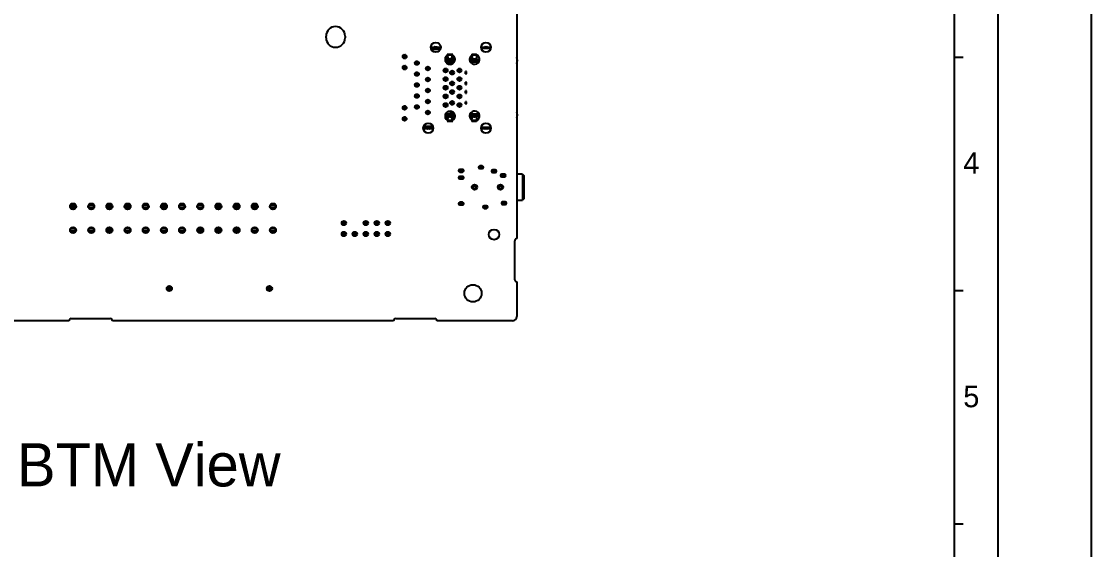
# Model space of a CAD drawing. Header units: millimetres. Extents: x 0 to 841, y 0 to 594.
# Drawn here: x 593.6 to 841, y 295.4 to 417.6 of the extents above; entities that cross this region are included whole.
import ezdxf

# ---------------------------------------------------------------- set-up
doc = ezdxf.new("R2010")
doc.units = ezdxf.units.MM
doc.header["$LTSCALE"] = 46.255
doc.layers.get('0').update_dxf_attribs({"linetype": 'CONTINUOUS'})
doc.layers.add('ASSEM_MEM', color=7, linetype='CONTINUOUS')
doc.layers.add('DETAIL', color=7, linetype='CONTINUOUS')
doc.styles.add('TEXTSTYLE_10', font='ar_wgl__.ttf')
doc.styles.add('TEXTSTYLE_2', font='txt')

msp = doc.modelspace()

# ---------------------------------------------------------------- linework, layer by layer
at = {"color": 7, "linetype": 'CONTINUOUS'}
for p, q in [((841, 0), (841, 594)), ((819.34, 574.88), (819.34, 23.88)), ((809.34, 31.38), (809.34, 566.88)), ((809.34, 409.38), (811.34, 409.38)), ((809.34, 355.38), (811.34, 355.38)), ((809.34, 301.38), (811.34, 301.38))]:
    msp.add_line(p, q, dxfattribs=at)
at = {"layer": 'ASSEM_MEM', "color": 3, "linetype": 'CONTINUOUS'}
for p, q in [((708.17, 442.39), (708.17, 367.39)), ((664.05, 413.84), (664.05, 414.24)), ((668.45, 414.24), (668.45, 413.84)), ((700.17, 384.19), (699.57, 384.19)), ((699.57, 383.59), (700.17, 383.59)), ((695.57, 383.39), (694.97, 383.39)), ((694.97, 382.79), (695.57, 382.79)), ((695.57, 381.79), (694.97, 381.79)), ((694.97, 381.19), (695.57, 381.19)), ((703.17, 383.29), (702.57, 383.29)), ((702.57, 382.69), (703.17, 382.69)), ((705.27, 382.29), (704.67, 382.29)), ((704.67, 381.69), (705.27, 381.69)), ((695.57, 375.79), (694.97, 375.79)), ((694.97, 375.19), (695.57, 375.19)), ((701.17, 374.99), (700.57, 374.99)), ((700.57, 374.39), (701.17, 374.39)), ((705.47, 375.89), (704.87, 375.89)), ((704.87, 375.29), (705.47, 375.29)), ((707.67, 357.89), (707.67, 366.89)), ((708.17, 357.39), (708.17, 349.39)), ((605.17, 348.89), (614.17, 348.89)), ((680.17, 348.89), (689.17, 348.89)), ((604.67, 348.39), (554.17, 348.39)), ((679.67, 348.39), (614.67, 348.39)), ((707.17, 348.39), (689.67, 348.39))]:
    msp.add_line(p, q, dxfattribs=at)
at = {"layer": 'ASSEM_MEM', "color": 7, "linetype": 'CONTINUOUS'}
for p, q in [((688.28, 411.69), (690.56, 411.69)), ((688.29, 411.54), (690.55, 411.54)), ((688.31, 411.44), (690.53, 411.44)), ((688.32, 411.69), (688.32, 411.54)), ((688.36, 411.19), (690.47, 411.19)), ((688.52, 411.69), (688.52, 411.54)), ((689.22, 411.79), (689.62, 411.79)), ((689.54, 411.54), (689.54, 411.44)), ((689.82, 411.44), (689.82, 411.54)), ((690.32, 411.54), (690.32, 411.69)), ((690.52, 411.54), (690.52, 411.69)), ((699.88, 411.69), (702.16, 411.69)), ((699.89, 411.54), (702.15, 411.54)), ((699.91, 411.44), (702.13, 411.44)), ((699.92, 411.69), (699.92, 411.54)), ((700.12, 411.69), (700.12, 411.54)), ((700.82, 411.79), (701.22, 411.79)), ((701.92, 411.54), (701.92, 411.69)), ((702.07, 411.54), (702.07, 411.69)), ((681.81, 409.32), (681.81, 409.66)), ((682.07, 409.89), (682.06, 409.89)), ((682.06, 409.09), (682.06, 409.89)), ((682.07, 409.09), (682.06, 409.09)), ((682.07, 409.08), (682.07, 409.9)), ((682.37, 409.76), (682.07, 409.76)), ((682.37, 409.71), (682.07, 409.71)), ((682.37, 409.61), (682.07, 409.61)), ((682.07, 409.36), (682.37, 409.36)), ((682.07, 409.26), (682.37, 409.26)), ((682.07, 409.21), (682.37, 409.21)), ((682.37, 409.08), (682.37, 409.9)), ((682.38, 409.89), (682.37, 409.89)), ((682.38, 409.09), (682.37, 409.09)), ((682.38, 409.09), (682.38, 409.89)), ((684.9, 408.4), (684.89, 408.4)), ((684.89, 407.6), (684.89, 408.4)), ((684.9, 407.59), (684.9, 408.41)), ((685.2, 408.28), (684.9, 408.28)), ((685.2, 408.23), (684.9, 408.23)), ((685.2, 407.59), (685.2, 408.41)), ((685.21, 408.4), (685.2, 408.4)), ((685.21, 407.6), (685.21, 408.4)), ((691.56, 408.86), (691.96, 408.86)), ((691.56, 408.84), (691.96, 408.84)), ((691.62, 408.54), (693.8, 408.54)), ((691.63, 408.49), (693.79, 408.49)), ((691.73, 408.29), (693.69, 408.29)), ((691.9, 408.54), (691.9, 408.84)), ((691.96, 408.54), (691.96, 409.68)), ((691.96, 409.67), (692.13, 409.67)), ((693.46, 408.72), (691.96, 408.72)), ((692.04, 410.09), (693.37, 410.09)), ((692.07, 409.77), (692.04, 409.79)), ((692.13, 409.89), (693.28, 409.89)), ((692.27, 409.17), (692.13, 409.89)), ((692.13, 409.89), (692.13, 409.67)), ((692.13, 409.67), (692.27, 408.94)), ((692.27, 408.94), (692.27, 409.17)), ((692.57, 409), (692.84, 409)), ((692.57, 408.77), (692.57, 409)), ((692.57, 408.77), (692.84, 408.77)), ((692.84, 409), (692.84, 408.77)), ((692.95, 407.79), (692.95, 408.29)), ((693.14, 409.17), (693.28, 409.89)), ((693.28, 409.67), (693.14, 408.94)), ((693.14, 409.17), (693.14, 408.94)), ((693.15, 407.79), (693.15, 408.29)), ((693.22, 408.29), (693.22, 407.83)), ((693.28, 409.67), (693.28, 409.89)), ((693.28, 409.67), (693.46, 409.67)), ((693.46, 409.68), (693.44, 409.73)), ((693.46, 409.71), (693.46, 408.54)), ((693.46, 408.86), (693.86, 408.86)), ((693.46, 408.84), (693.86, 408.84)), ((693.52, 408.54), (693.52, 408.84)), ((697.24, 408.86), (697.57, 408.86)), ((697.24, 408.84), (697.57, 408.84)), ((697.3, 408.54), (699.29, 408.54)), ((697.31, 408.49), (699.29, 408.49)), ((697.41, 408.29), (699.37, 408.29)), ((697.45, 408.29), (697.45, 408.49)), ((697.56, 408.55), (697.56, 408.55)), ((697.57, 408.88), (697.57, 408.86)), ((697.57, 408.86), (697.57, 408.76)), ((697.57, 408.85), (697.57, 408.86)), ((697.58, 408.95), (697.66, 409.72)), ((697.58, 408.72), (697.67, 409.67)), ((697.58, 408.95), (697.58, 408.72)), ((698.84, 408.72), (697.58, 408.72)), ((697.67, 409.67), (697.67, 409.73)), ((697.67, 409.67), (697.76, 409.67)), ((697.71, 410.09), (698.84, 410.09)), ((697.76, 409.67), (697.74, 409.73)), ((697.76, 409.89), (698.84, 409.89)), ((697.76, 409.89), (697.82, 409.18)), ((697.76, 409.89), (697.76, 409.67)), ((697.76, 409.67), (697.82, 408.96)), ((697.82, 408.96), (697.82, 409.18)), ((698.12, 409), (698.54, 409)), ((698.12, 408.77), (698.12, 409)), ((698.12, 408.77), (698.54, 408.77)), ((698.54, 409), (698.54, 408.77)), ((698.84, 410.09), (698.84, 408.54)), ((698.84, 408.86), (699.54, 408.86)), ((698.84, 408.84), (699.54, 408.84)), ((699.29, 408.29), (699.29, 408.84)), ((681.81, 406.78), (681.81, 407.12)), ((682.07, 407.35), (682.06, 407.35)), ((682.06, 406.55), (682.06, 407.35)), ((682.07, 406.55), (682.06, 406.55)), ((682.07, 406.54), (682.07, 407.36)), ((682.37, 407.22), (682.07, 407.22)), ((682.37, 407.17), (682.07, 407.17)), ((682.37, 407.07), (682.07, 407.07)), ((682.07, 406.82), (682.37, 406.82)), ((682.07, 406.72), (682.37, 406.72)), ((682.07, 406.67), (682.37, 406.67)), ((682.37, 406.54), (682.37, 407.36)), ((682.38, 407.35), (682.37, 407.35)), ((682.38, 406.55), (682.37, 406.55)), ((682.38, 406.55), (682.38, 407.35)), ((684.64, 407.85), (684.64, 408.15)), ((684.9, 407.6), (684.89, 407.6)), ((684.9, 405.86), (684.89, 405.86)), ((684.89, 405.06), (684.89, 405.86)), ((685.2, 408.13), (684.9, 408.13)), ((684.9, 407.88), (685.2, 407.88)), ((684.9, 407.78), (685.2, 407.78)), ((684.9, 407.73), (685.2, 407.73)), ((684.9, 405.05), (684.9, 405.87)), ((685.2, 405.74), (684.9, 405.74)), ((685.2, 405.69), (684.9, 405.69)), ((685.21, 407.6), (685.2, 407.6)), ((685.2, 405.05), (685.2, 405.87)), ((685.21, 405.86), (685.2, 405.86)), ((685.21, 405.06), (685.21, 405.86)), ((685.46, 408.15), (685.46, 407.85)), ((687.18, 406.58), (687.18, 406.88)), ((687.44, 407.13), (687.43, 407.13)), ((687.43, 406.33), (687.43, 407.13)), ((687.43, 406.33), (687.44, 406.33)), ((687.44, 406.32), (687.44, 407.14)), ((687.74, 407.01), (687.44, 407.01)), ((687.74, 406.96), (687.44, 406.96)), ((687.74, 406.86), (687.44, 406.86)), ((687.44, 406.61), (687.74, 406.61)), ((687.44, 406.51), (687.74, 406.51)), ((687.44, 406.46), (687.74, 406.46)), ((687.74, 406.32), (687.74, 407.14)), ((687.75, 407.13), (687.74, 407.13)), ((687.74, 406.33), (687.75, 406.33)), ((687.75, 406.33), (687.75, 407.13)), ((688, 406.88), (688, 406.58)), ((691.82, 406.54), (691.57, 406.54)), ((691.57, 406.04), (691.57, 406.54)), ((691.82, 406.41), (691.57, 406.41)), ((691.57, 406.16), (691.82, 406.16)), ((691.82, 406.04), (691.57, 406.04)), ((691.82, 406.04), (691.82, 406.54)), ((692.28, 407.79), (692.95, 407.79)), ((692.95, 407.79), (692.98, 407.76)), ((693.32, 406.04), (693.07, 406.04)), ((693.07, 405.54), (693.07, 406.04)), ((693.32, 405.91), (693.07, 405.91)), ((693.32, 405.54), (693.32, 406.04)), ((695.02, 406.54), (694.77, 406.54)), ((694.77, 406.04), (694.77, 406.54)), ((695.02, 406.41), (694.77, 406.41)), ((694.77, 406.16), (695.02, 406.16)), ((695.02, 406.04), (694.77, 406.04)), ((695.02, 406.04), (695.02, 406.54)), ((696.52, 406.04), (696.27, 406.04)), ((696.27, 405.54), (696.27, 406.04)), ((696.52, 405.91), (696.27, 405.91)), ((696.52, 405.54), (696.52, 406.04)), ((684.64, 405.31), (684.64, 405.61)), ((684.9, 405.06), (684.89, 405.06)), ((684.9, 403.32), (684.89, 403.32)), ((684.89, 402.52), (684.89, 403.32)), ((685.2, 405.59), (684.9, 405.59)), ((684.9, 405.34), (685.2, 405.34)), ((684.9, 405.24), (685.2, 405.24)), ((684.9, 405.19), (685.2, 405.19)), ((684.9, 402.51), (684.9, 403.33)), ((685.21, 405.06), (685.2, 405.06)), ((685.2, 402.51), (685.2, 403.33)), ((685.21, 403.32), (685.2, 403.32)), ((685.21, 402.52), (685.21, 403.32)), ((685.46, 405.61), (685.46, 405.31)), ((687.18, 404.04), (687.18, 404.34)), ((687.44, 404.59), (687.43, 404.59)), ((687.43, 403.79), (687.43, 404.59)), ((687.43, 403.79), (687.44, 403.79)), ((687.44, 403.78), (687.44, 404.6)), ((687.74, 404.47), (687.44, 404.47)), ((687.74, 404.42), (687.44, 404.42)), ((687.74, 404.32), (687.44, 404.32)), ((687.44, 404.07), (687.74, 404.07)), ((687.44, 403.97), (687.74, 403.97)), ((687.44, 403.92), (687.74, 403.92)), ((687.74, 403.78), (687.74, 404.6)), ((687.75, 404.59), (687.74, 404.59)), ((687.74, 403.79), (687.75, 403.79)), ((687.75, 403.79), (687.75, 404.59)), ((688, 404.34), (688, 404.04)), ((691.82, 404.54), (691.57, 404.54)), ((691.57, 404.04), (691.57, 404.54)), ((691.82, 404.41), (691.57, 404.41)), ((691.57, 404.16), (691.82, 404.16)), ((691.82, 404.04), (691.57, 404.04)), ((691.82, 404.04), (691.82, 404.54)), ((693.07, 405.66), (693.32, 405.66)), ((693.32, 405.54), (693.07, 405.54)), ((693.32, 403.54), (693.07, 403.54)), ((693.07, 403.04), (693.07, 403.54)), ((693.32, 403.41), (693.07, 403.41)), ((693.32, 403.04), (693.32, 403.54)), ((695.02, 404.54), (694.77, 404.54)), ((694.77, 404.04), (694.77, 404.54)), ((695.02, 404.41), (694.77, 404.41)), ((694.77, 404.16), (695.02, 404.16)), ((695.02, 404.04), (694.77, 404.04)), ((695.02, 404.04), (695.02, 404.54)), ((696.27, 405.66), (696.52, 405.66)), ((696.27, 405.54), (696.52, 405.54)), ((696.52, 403.54), (696.27, 403.54)), ((696.27, 403.04), (696.27, 403.54)), ((696.52, 403.41), (696.27, 403.41)), ((696.52, 403.04), (696.52, 403.54)), ((684.64, 402.77), (684.64, 403.07)), ((684.9, 402.52), (684.89, 402.52)), ((684.9, 400.78), (684.89, 400.78)), ((684.89, 399.98), (684.89, 400.78)), ((685.2, 403.2), (684.9, 403.2)), ((685.2, 403.15), (684.9, 403.15)), ((685.2, 403.05), (684.9, 403.05)), ((684.9, 402.8), (685.2, 402.8)), ((684.9, 402.7), (685.2, 402.7)), ((684.9, 402.65), (685.2, 402.65)), ((684.9, 399.97), (684.9, 400.79)), ((685.21, 402.52), (685.2, 402.52)), ((685.2, 399.97), (685.2, 400.79)), ((685.21, 400.78), (685.2, 400.78)), ((685.21, 399.98), (685.21, 400.78)), ((685.46, 403.07), (685.46, 402.77)), ((687.18, 401.5), (687.18, 401.8)), ((687.44, 402.05), (687.43, 402.05)), ((687.43, 401.25), (687.43, 402.05)), ((687.43, 401.25), (687.44, 401.25)), ((687.44, 401.24), (687.44, 402.06)), ((687.74, 401.93), (687.44, 401.93)), ((687.74, 401.88), (687.44, 401.88)), ((687.74, 401.78), (687.44, 401.78)), ((687.44, 401.53), (687.74, 401.53)), ((687.44, 401.43), (687.74, 401.43)), ((687.44, 401.38), (687.74, 401.38)), ((687.74, 401.24), (687.74, 402.06)), ((687.75, 402.05), (687.74, 402.05)), ((687.74, 401.25), (687.75, 401.25)), ((687.75, 401.25), (687.75, 402.05)), ((688, 401.8), (688, 401.5)), ((691.82, 402.54), (691.57, 402.54)), ((691.57, 402.04), (691.57, 402.54)), ((691.82, 402.41), (691.57, 402.41)), ((691.57, 402.16), (691.82, 402.16)), ((691.82, 402.04), (691.57, 402.04)), ((691.82, 402.04), (691.82, 402.54)), ((693.07, 403.16), (693.32, 403.16)), ((693.32, 403.04), (693.07, 403.04)), ((693.32, 401.54), (693.07, 401.54)), ((693.07, 401.04), (693.07, 401.54)), ((693.32, 401.41), (693.07, 401.41)), ((693.07, 401.16), (693.32, 401.16)), ((693.32, 401.04), (693.07, 401.04)), ((693.32, 401.04), (693.32, 401.54)), ((695.02, 402.54), (694.77, 402.54)), ((694.77, 402.04), (694.77, 402.54)), ((695.02, 402.41), (694.77, 402.41)), ((694.77, 402.16), (695.02, 402.16)), ((695.02, 402.04), (694.77, 402.04)), ((695.02, 402.04), (695.02, 402.54)), ((696.27, 403.16), (696.52, 403.16)), ((696.27, 403.04), (696.52, 403.04)), ((696.52, 401.54), (696.27, 401.54)), ((696.27, 401.04), (696.27, 401.54)), ((696.52, 401.41), (696.27, 401.41)), ((696.27, 401.16), (696.52, 401.16)), ((696.27, 401.04), (696.52, 401.04)), ((696.52, 401.04), (696.52, 401.54)), ((684.64, 400.23), (684.64, 400.53)), ((684.9, 399.98), (684.89, 399.98)), ((685.2, 400.66), (684.9, 400.66)), ((685.2, 400.61), (684.9, 400.61)), ((685.2, 400.51), (684.9, 400.51)), ((684.9, 400.26), (685.2, 400.26)), ((684.9, 400.16), (685.2, 400.16)), ((684.9, 400.11), (685.2, 400.11)), ((685.21, 399.98), (685.2, 399.98)), ((685.46, 400.53), (685.46, 400.23)), ((687.18, 398.96), (687.18, 399.26)), ((687.44, 399.51), (687.43, 399.51)), ((687.43, 398.71), (687.43, 399.51)), ((687.43, 398.71), (687.44, 398.71)), ((687.44, 398.7), (687.44, 399.52)), ((687.74, 399.39), (687.44, 399.39)), ((687.74, 399.34), (687.44, 399.34)), ((687.74, 399.24), (687.44, 399.24)), ((687.44, 398.99), (687.74, 398.99)), ((687.44, 398.89), (687.74, 398.89)), ((687.44, 398.84), (687.74, 398.84)), ((687.74, 398.7), (687.74, 399.52)), ((687.75, 399.51), (687.74, 399.51)), ((687.74, 398.71), (687.75, 398.71)), ((687.75, 398.71), (687.75, 399.51)), ((688, 399.26), (688, 398.96)), ((691.82, 400.54), (691.57, 400.54)), ((691.57, 400.04), (691.57, 400.54)), ((691.82, 400.41), (691.57, 400.41)), ((691.57, 400.16), (691.82, 400.16)), ((691.82, 400.04), (691.57, 400.04)), ((691.82, 398.54), (691.57, 398.54)), ((691.57, 398.04), (691.57, 398.54)), ((691.82, 398.41), (691.57, 398.41)), ((691.82, 400.04), (691.82, 400.54)), ((691.82, 398.04), (691.82, 398.54)), ((693.32, 399.04), (693.07, 399.04)), ((693.07, 398.54), (693.07, 399.04)), ((693.32, 398.91), (693.07, 398.91)), ((693.07, 398.66), (693.32, 398.66)), ((693.32, 398.54), (693.07, 398.54)), ((693.32, 398.54), (693.32, 399.04)), ((695.02, 400.54), (694.77, 400.54)), ((694.77, 400.04), (694.77, 400.54)), ((695.02, 400.41), (694.77, 400.41)), ((694.77, 400.16), (695.02, 400.16)), ((694.77, 400.04), (695.02, 400.04)), ((695.02, 398.54), (694.77, 398.54)), ((694.77, 398.04), (694.77, 398.54)), ((695.02, 398.41), (694.77, 398.41)), ((695.02, 400.04), (695.02, 400.54)), ((695.02, 398.04), (695.02, 398.54)), ((696.52, 399.04), (696.27, 399.04)), ((696.27, 398.54), (696.27, 399.04)), ((696.52, 398.91), (696.27, 398.91)), ((696.27, 398.66), (696.52, 398.66)), ((696.27, 398.54), (696.52, 398.54)), ((696.52, 398.54), (696.52, 399.04)), ((681.81, 397.46), (681.81, 397.8)), ((682.07, 398.03), (682.06, 398.03)), ((682.06, 397.23), (682.06, 398.03)), ((682.07, 397.23), (682.06, 397.23)), ((682.07, 397.22), (682.07, 398.04)), ((682.37, 397.9), (682.07, 397.9)), ((682.37, 397.85), (682.07, 397.85)), ((682.37, 397.75), (682.07, 397.75)), ((682.07, 397.5), (682.37, 397.5)), ((682.07, 397.4), (682.37, 397.4)), ((682.07, 397.35), (682.37, 397.35)), ((682.37, 397.22), (682.37, 398.04)), ((682.38, 398.03), (682.37, 398.03)), ((682.38, 397.23), (682.37, 397.23)), ((682.38, 397.23), (682.38, 398.03)), ((684.64, 397.69), (684.64, 397.99)), ((684.9, 398.24), (684.89, 398.24)), ((684.89, 397.44), (684.89, 398.24)), ((684.9, 397.44), (684.89, 397.44)), ((684.9, 397.43), (684.9, 398.25)), ((685.2, 398.12), (684.9, 398.12)), ((685.2, 398.07), (684.9, 398.07)), ((685.2, 397.97), (684.9, 397.97)), ((684.9, 397.72), (685.2, 397.72)), ((684.9, 397.62), (685.2, 397.62)), ((684.9, 397.57), (685.2, 397.57)), ((685.2, 397.43), (685.2, 398.25)), ((685.21, 398.24), (685.2, 398.24)), ((685.21, 397.44), (685.2, 397.44)), ((685.21, 397.44), (685.21, 398.24)), ((685.46, 397.99), (685.46, 397.69)), ((687.18, 396.42), (687.18, 396.72)), ((687.44, 396.97), (687.43, 396.97)), ((687.43, 396.17), (687.43, 396.97)), ((687.43, 396.17), (687.44, 396.17)), ((687.44, 396.16), (687.44, 396.98)), ((687.74, 396.85), (687.44, 396.85)), ((687.74, 396.8), (687.44, 396.8)), ((687.74, 396.7), (687.44, 396.7)), ((687.44, 396.45), (687.74, 396.45)), ((687.44, 396.35), (687.74, 396.35)), ((687.44, 396.3), (687.74, 396.3)), ((687.74, 396.16), (687.74, 396.98)), ((687.75, 396.97), (687.74, 396.97)), ((687.74, 396.17), (687.75, 396.17)), ((687.75, 396.17), (687.75, 396.97)), ((688, 396.72), (688, 396.42)), ((691.57, 398.16), (691.82, 398.16)), ((691.82, 398.04), (691.57, 398.04)), ((691.62, 396.04), (693.8, 396.04)), ((691.63, 396.09), (693.79, 396.09)), ((691.73, 396.29), (693.69, 396.29)), ((691.9, 395.74), (691.9, 396.04)), ((691.96, 394.9), (691.96, 396.04)), ((691.96, 395.86), (693.46, 395.86)), ((692.28, 396.79), (692.95, 396.79)), ((692.57, 395.8), (692.84, 395.8)), ((692.57, 395.58), (692.57, 395.8)), ((692.84, 395.8), (692.84, 395.58)), ((692.95, 396.79), (692.98, 396.82)), ((692.95, 396.29), (692.95, 396.79)), ((693.15, 396.29), (693.15, 396.79)), ((693.22, 396.74), (693.22, 396.29)), ((693.46, 396.04), (693.46, 394.86)), ((693.52, 395.74), (693.52, 396.04)), ((694.77, 398.16), (695.02, 398.16)), ((695.02, 398.04), (694.77, 398.04)), ((697.3, 396.04), (697.56, 396.04)), ((697.31, 396.09), (699.29, 396.09)), ((697.41, 396.29), (699.37, 396.29)), ((697.45, 396.09), (697.45, 396.29)), ((697.56, 396.03), (697.57, 395.99)), ((697.56, 396.03), (697.56, 396.03)), ((697.57, 395.82), (697.57, 395.72)), ((697.58, 395.86), (698.84, 395.86)), ((697.58, 395.86), (697.67, 394.9)), ((697.58, 395.86), (697.58, 395.62)), ((697.59, 396.04), (699.29, 396.04)), ((698.12, 395.8), (698.54, 395.8)), ((698.12, 395.58), (698.12, 395.8)), ((698.54, 395.8), (698.54, 395.58)), ((698.84, 396.04), (698.84, 394.49)), ((699.29, 395.74), (699.29, 396.29)), ((681.81, 394.92), (681.81, 395.26)), ((682.07, 395.49), (682.06, 395.49)), ((682.06, 394.69), (682.06, 395.49)), ((682.07, 394.69), (682.06, 394.69)), ((682.07, 394.68), (682.07, 395.5)), ((682.37, 395.36), (682.07, 395.36)), ((682.37, 395.31), (682.07, 395.31)), ((682.37, 395.21), (682.07, 395.21)), ((682.07, 394.96), (682.37, 394.96)), ((682.07, 394.86), (682.37, 394.86)), ((682.07, 394.81), (682.37, 394.81)), ((682.37, 394.68), (682.37, 395.5)), ((682.38, 395.49), (682.37, 395.49)), ((682.38, 394.69), (682.37, 394.69)), ((682.38, 394.69), (682.38, 395.49)), ((686.62, 393.39), (688.73, 393.39)), ((691.96, 395.74), (691.56, 395.74)), ((691.96, 395.71), (691.56, 395.71)), ((692.13, 394.9), (691.96, 394.9)), ((693.37, 394.49), (692.04, 394.49)), ((692.27, 395.63), (692.13, 394.91)), ((692.13, 394.69), (692.27, 395.41)), ((692.13, 394.91), (692.13, 394.69)), ((693.28, 394.69), (692.13, 394.69)), ((692.27, 395.41), (692.27, 395.63)), ((692.57, 395.58), (692.84, 395.58)), ((693.14, 395.63), (693.28, 394.91)), ((693.14, 395.63), (693.14, 395.41)), ((693.28, 394.69), (693.14, 395.41)), ((693.28, 394.69), (693.28, 394.91)), ((693.46, 394.9), (693.28, 394.9)), ((693.34, 394.8), (693.37, 394.79)), ((693.44, 394.85), (693.46, 394.9)), ((693.86, 395.74), (693.46, 395.74)), ((693.86, 395.71), (693.46, 395.71)), ((697.57, 395.74), (697.24, 395.74)), ((697.57, 395.71), (697.24, 395.71)), ((697.57, 395.72), (697.57, 395.7)), ((697.57, 395.72), (697.57, 395.72)), ((697.58, 395.62), (697.66, 394.86)), ((697.76, 394.9), (697.67, 394.9)), ((697.67, 394.85), (697.67, 394.9)), ((697.71, 394.79), (697.73, 394.8)), ((698.84, 394.49), (697.71, 394.49)), ((697.76, 394.91), (697.82, 395.62)), ((697.76, 394.69), (697.82, 395.39)), ((697.76, 394.91), (697.76, 394.69)), ((698.84, 394.69), (697.76, 394.69)), ((697.82, 395.39), (697.82, 395.62)), ((698.12, 395.58), (698.54, 395.58)), ((698.84, 395.74), (699.54, 395.74)), ((699.54, 395.71), (698.84, 395.71)), ((686.54, 392.89), (688.82, 392.89)), ((686.55, 393.04), (688.81, 393.04)), ((686.57, 393.14), (688.79, 393.14)), ((686.58, 393.04), (686.58, 392.89)), ((686.58, 392.66), (686.62, 392.66)), ((686.62, 392.89), (686.62, 392.66)), ((686.78, 393.04), (686.78, 392.89)), ((687.88, 392.79), (687.48, 392.79)), ((688.58, 392.89), (688.58, 393.04)), ((688.78, 392.89), (688.78, 393.04)), ((699.88, 392.89), (702.16, 392.89)), ((699.89, 393.04), (702.15, 393.04)), ((699.91, 393.14), (702.13, 393.14)), ((699.92, 393.04), (699.92, 392.89)), ((700.12, 393.04), (700.12, 392.89)), ((701.22, 392.79), (700.82, 392.79)), ((701.92, 392.89), (701.92, 393.04)), ((702.07, 392.89), (702.07, 393.04)), ((699.3, 383.99), (700.45, 383.99)), ((699.3, 383.79), (700.45, 383.79)), ((700.43, 383.74), (699.31, 383.74)), ((699.47, 383.79), (699.47, 383.99)), ((699.58, 383.96), (699.53, 383.99)), ((699.58, 383.81), (699.53, 383.79)), ((699.58, 383.96), (699.58, 383.81)), ((700.22, 383.99), (700.17, 383.96)), ((700.17, 383.81), (700.17, 383.96)), ((700.22, 383.79), (700.17, 383.81)), ((700.27, 383.99), (700.27, 383.79)), ((694.87, 382.81), (694.87, 383.36)), ((694.87, 383.19), (695.72, 383.19)), ((695.72, 382.99), (694.87, 382.99)), ((694.87, 381.21), (694.87, 381.76)), ((694.87, 381.59), (695.72, 381.59)), ((694.87, 381.39), (695.72, 381.39)), ((694.88, 381.39), (694.88, 381.59)), ((694.89, 383.37), (695.07, 383.19)), ((694.93, 383.19), (694.98, 383.16)), ((694.98, 383.01), (694.93, 382.99)), ((694.93, 381.59), (694.98, 381.56)), ((694.98, 381.41), (694.93, 381.39)), ((695.07, 382.94), (694.95, 382.81)), ((695.07, 381.34), (694.95, 381.21)), ((694.98, 383.16), (694.98, 383.01)), ((694.98, 381.56), (694.98, 381.41)), ((695.72, 382.94), (695.07, 382.94)), ((695.72, 381.34), (695.07, 381.34)), ((695.26, 383.14), (695.28, 383.14)), ((695.26, 383.04), (695.26, 383.14)), ((695.28, 383.04), (695.26, 383.04)), ((695.28, 381.54), (695.26, 381.54)), ((695.26, 381.44), (695.26, 381.54)), ((695.26, 381.44), (695.28, 381.44)), ((695.28, 383.14), (695.28, 383.04)), ((695.28, 381.54), (695.28, 381.44)), ((695.57, 383.16), (695.62, 383.19)), ((695.57, 383.01), (695.57, 383.16)), ((695.62, 382.99), (695.57, 383.01)), ((695.57, 381.56), (695.62, 381.59)), ((695.57, 381.41), (695.57, 381.56)), ((695.62, 381.39), (695.57, 381.41)), ((695.67, 382.99), (695.67, 383.19)), ((695.67, 381.39), (695.67, 381.59)), ((695.67, 381.59), (695.67, 381.39)), ((695.72, 383.19), (695.72, 382.94)), ((695.72, 381.59), (695.72, 381.34)), ((702.42, 383.09), (703.27, 383.09)), ((702.42, 383.09), (702.42, 382.84)), ((703.27, 382.89), (702.42, 382.89)), ((703.27, 382.84), (702.42, 382.84)), ((702.47, 382.89), (702.47, 383.09)), ((702.53, 383.09), (702.58, 383.06)), ((702.58, 382.91), (702.53, 382.89)), ((702.58, 383.06), (702.58, 382.91)), ((703.17, 383.06), (703.22, 383.09)), ((703.17, 382.91), (703.17, 383.06)), ((703.22, 382.89), (703.17, 382.91)), ((703.27, 382.84), (703.27, 383.09)), ((704.57, 382.09), (705.37, 382.09)), ((704.57, 381.89), (704.57, 382.09)), ((704.57, 381.89), (705.37, 381.89)), ((704.63, 382.09), (705.32, 382.09)), ((704.68, 382.06), (704.63, 382.09)), ((704.68, 381.91), (704.63, 381.89)), ((704.68, 382.06), (704.68, 381.91)), ((705.32, 382.09), (705.27, 382.06)), ((705.27, 381.91), (705.27, 382.06)), ((705.32, 381.89), (705.27, 381.91)), ((705.37, 382.09), (705.37, 381.89)), ((709.47, 382.29), (708.17, 382.29)), ((709.47, 382.29), (709.77, 381.99)), ((709.47, 382.29), (709.47, 376.29)), ((709.77, 381.99), (709.77, 376.59)), ((697.97, 379.59), (697.87, 379.59)), ((697.87, 378.99), (697.97, 378.99)), ((698.88, 379.59), (698.77, 379.59)), ((698.77, 378.99), (698.88, 378.99)), ((703.97, 379.59), (703.87, 379.59)), ((703.87, 378.99), (703.97, 378.99)), ((704.88, 379.59), (704.77, 379.59)), ((704.77, 378.99), (704.88, 378.99)), ((708.17, 376.29), (709.47, 376.29)), ((709.77, 376.59), (709.47, 376.29)), ((604.96, 374.51), (604.98, 374.86)), ((605, 375.14), (606.14, 375.14)), ((605, 374.54), (605, 375.14)), ((605, 374.99), (606.14, 374.99)), ((605, 374.54), (606.14, 374.54)), ((605.26, 374.54), (605.24, 374.24)), ((605.9, 374.24), (605.89, 374.54)), ((606.14, 374.54), (606.14, 375.14)), ((606.16, 374.86), (606.18, 374.51)), ((609.16, 374.51), (609.18, 374.86)), ((610.34, 375.14), (609.2, 375.14)), ((609.2, 374.54), (609.2, 375.14)), ((610.34, 374.99), (609.2, 374.99)), ((609.2, 374.54), (610.34, 374.54)), ((609.46, 374.54), (609.44, 374.24)), ((610.1, 374.24), (610.09, 374.54)), ((610.34, 374.54), (610.34, 375.14)), ((610.36, 374.86), (610.38, 374.51)), ((613.36, 374.51), (613.38, 374.86)), ((613.4, 375.14), (614.54, 375.14)), ((613.4, 374.54), (613.4, 375.14)), ((613.4, 374.99), (614.54, 374.99)), ((613.4, 374.54), (614.54, 374.54)), ((613.66, 374.54), (613.64, 374.24)), ((614.3, 374.24), (614.29, 374.54)), ((614.54, 374.54), (614.54, 375.14)), ((614.56, 374.86), (614.58, 374.51)), ((617.56, 374.51), (617.58, 374.86)), ((617.6, 375.14), (618.74, 375.14)), ((617.6, 374.54), (617.6, 375.14)), ((617.6, 374.99), (618.74, 374.99)), ((617.6, 374.54), (618.74, 374.54)), ((617.86, 374.54), (617.84, 374.24)), ((618.5, 374.24), (618.49, 374.54)), ((618.74, 374.54), (618.74, 375.14)), ((618.76, 374.86), (618.78, 374.51)), ((621.76, 374.51), (621.78, 374.86)), ((622.94, 375.14), (621.8, 375.14)), ((621.8, 374.54), (621.8, 375.14)), ((622.94, 374.99), (621.8, 374.99)), ((621.8, 374.54), (622.94, 374.54)), ((622.06, 374.54), (622.04, 374.24)), ((622.7, 374.24), (622.69, 374.54)), ((622.94, 374.54), (622.94, 375.14)), ((622.96, 374.86), (622.98, 374.51)), ((625.96, 374.51), (625.98, 374.86)), ((626, 375.14), (627.14, 375.14)), ((626, 374.54), (626, 375.14)), ((626, 374.99), (627.14, 374.99)), ((626, 374.54), (627.14, 374.54)), ((626.26, 374.54), (626.24, 374.24)), ((626.9, 374.24), (626.89, 374.54)), ((627.14, 374.54), (627.14, 375.14)), ((627.16, 374.86), (627.18, 374.51)), ((630.16, 374.51), (630.18, 374.86)), ((631.34, 375.14), (630.2, 375.14)), ((630.2, 374.54), (630.2, 375.14)), ((631.34, 374.99), (630.2, 374.99)), ((630.2, 374.54), (631.34, 374.54)), ((630.46, 374.54), (630.44, 374.24)), ((631.1, 374.24), (631.09, 374.54)), ((631.34, 374.54), (631.34, 375.14)), ((631.36, 374.86), (631.38, 374.51)), ((634.36, 374.51), (634.38, 374.86)), ((635.54, 375.14), (634.4, 375.14)), ((634.4, 374.54), (634.4, 375.14)), ((635.54, 374.99), (634.4, 374.99)), ((634.4, 374.54), (635.54, 374.54)), ((634.66, 374.54), (634.64, 374.24)), ((635.3, 374.24), (635.29, 374.54)), ((635.54, 374.54), (635.54, 375.14)), ((635.56, 374.86), (635.58, 374.51)), ((638.56, 374.51), (638.58, 374.86)), ((638.6, 375.14), (639.74, 375.14)), ((638.6, 374.54), (638.6, 375.14)), ((638.6, 374.99), (639.74, 374.99)), ((638.6, 374.54), (639.74, 374.54)), ((638.86, 374.54), (638.84, 374.24)), ((639.5, 374.24), (639.49, 374.54)), ((639.74, 374.54), (639.74, 375.14)), ((639.76, 374.86), (639.78, 374.51)), ((642.76, 374.51), (642.78, 374.86)), ((643.94, 375.14), (642.8, 375.14)), ((642.8, 374.54), (642.8, 375.14)), ((642.8, 374.99), (643.94, 374.99)), ((642.8, 374.54), (643.94, 374.54)), ((643.06, 374.54), (643.04, 374.24)), ((643.7, 374.24), (643.69, 374.54)), ((643.94, 374.54), (643.94, 375.14)), ((643.96, 374.86), (643.98, 374.51)), ((646.96, 374.51), (646.98, 374.86)), ((647, 375.14), (648.14, 375.14)), ((647, 374.54), (647, 375.14)), ((647, 374.99), (648.14, 374.99)), ((647, 374.54), (648.14, 374.54)), ((647.26, 374.54), (647.24, 374.24)), ((647.9, 374.24), (647.89, 374.54)), ((648.14, 374.54), (648.14, 375.14)), ((648.16, 374.86), (648.18, 374.51)), ((651.16, 374.51), (651.18, 374.86)), ((652.34, 375.14), (651.2, 375.14)), ((651.2, 374.54), (651.2, 375.14)), ((652.34, 374.99), (651.2, 374.99)), ((651.2, 374.54), (652.34, 374.54)), ((651.46, 374.54), (651.44, 374.24)), ((652.1, 374.24), (652.09, 374.54)), ((652.34, 374.54), (652.34, 375.14)), ((652.36, 374.86), (652.38, 374.51)), ((694.87, 375.21), (694.87, 375.76)), ((694.87, 375.61), (695.72, 375.61)), ((695.72, 375.36), (694.87, 375.36)), ((695.07, 375.36), (694.91, 375.2)), ((694.93, 375.61), (694.98, 375.59)), ((694.98, 375.39), (694.93, 375.36)), ((694.96, 375.78), (695.07, 375.66)), ((694.98, 375.59), (694.98, 375.39)), ((695.07, 375.66), (695.72, 375.66)), ((695.57, 375.59), (695.62, 375.61)), ((695.57, 375.39), (695.57, 375.59)), ((695.62, 375.36), (695.57, 375.39)), ((695.67, 375.61), (695.67, 375.36)), ((695.72, 375.66), (695.72, 375.36)), ((700.3, 374.79), (701.45, 374.79)), ((701.45, 374.59), (700.3, 374.59)), ((700.31, 374.84), (701.43, 374.84)), ((700.47, 374.59), (700.47, 374.79)), ((700.53, 374.79), (700.58, 374.76)), ((700.53, 374.59), (700.58, 374.61)), ((700.58, 374.76), (700.58, 374.61)), ((701.17, 374.76), (701.22, 374.79)), ((701.17, 374.61), (701.17, 374.76)), ((701.22, 374.59), (701.17, 374.61)), ((701.27, 374.79), (701.27, 374.59)), ((704.72, 375.71), (705.57, 375.71)), ((704.72, 375.46), (704.72, 375.71)), ((704.72, 375.69), (705.57, 375.69)), ((704.77, 375.46), (704.72, 375.46)), ((704.77, 375.46), (704.77, 375.69)), ((704.77, 375.49), (705.57, 375.49)), ((704.83, 375.69), (704.88, 375.66)), ((704.88, 375.51), (704.84, 375.49)), ((704.88, 375.66), (704.88, 375.51)), ((705.47, 375.66), (705.52, 375.69)), ((705.47, 375.51), (705.47, 375.66)), ((705.51, 375.49), (705.47, 375.51)), ((705.57, 375.49), (705.57, 375.71)), ((667.81, 371.34), (667.96, 371.2)), ((667.85, 371.31), (668.49, 371.31)), ((667.85, 370.67), (667.85, 371.31)), ((667.96, 371.2), (668.38, 371.2)), ((667.96, 370.78), (667.96, 371.2)), ((668.52, 371.34), (668.38, 371.2)), ((668.38, 371.2), (668.38, 370.78)), ((668.49, 370.67), (668.49, 371.31)), ((672.89, 371.34), (673.04, 371.2)), ((672.93, 371.31), (673.57, 371.31)), ((672.93, 370.67), (672.93, 371.31)), ((673.04, 371.2), (673.46, 371.2)), ((673.04, 370.78), (673.04, 371.2)), ((673.6, 371.34), (673.46, 371.2)), ((673.46, 371.2), (673.46, 370.78)), ((673.57, 370.67), (673.57, 371.31)), ((675.43, 371.34), (675.58, 371.2)), ((675.47, 371.31), (676.11, 371.31)), ((675.47, 370.67), (675.47, 371.31)), ((675.58, 371.2), (676, 371.2)), ((675.58, 370.78), (675.58, 371.2)), ((676.14, 371.34), (676, 371.2)), ((676, 371.2), (676, 370.78)), ((676.11, 370.67), (676.11, 371.31)), ((677.97, 371.34), (678.12, 371.2)), ((678.01, 371.31), (678.65, 371.31)), ((678.01, 370.67), (678.01, 371.31)), ((678.12, 371.2), (678.54, 371.2)), ((678.12, 370.78), (678.12, 371.2)), ((678.68, 371.34), (678.54, 371.2)), ((678.54, 371.2), (678.54, 370.78)), ((678.65, 370.67), (678.65, 371.31)), ((604.98, 369.34), (604.96, 369.67)), ((606.14, 369.64), (605, 369.64)), ((605, 369.04), (605, 369.64)), ((605, 369.19), (606.14, 369.19)), ((605, 369.04), (606.14, 369.04)), ((605.24, 369.94), (605.26, 369.64)), ((605.89, 369.64), (605.9, 369.94)), ((606.14, 369.04), (606.14, 369.64)), ((606.18, 369.67), (606.16, 369.34)), ((609.18, 369.34), (609.16, 369.67)), ((610.34, 369.64), (609.2, 369.64)), ((609.2, 369.04), (609.2, 369.64)), ((609.2, 369.19), (610.34, 369.19)), ((609.2, 369.04), (610.34, 369.04)), ((609.44, 369.94), (609.46, 369.64)), ((610.09, 369.64), (610.1, 369.94)), ((610.34, 369.04), (610.34, 369.64)), ((610.38, 369.67), (610.36, 369.34)), ((613.38, 369.34), (613.36, 369.67)), ((614.54, 369.64), (613.4, 369.64)), ((613.4, 369.04), (613.4, 369.64)), ((614.54, 369.19), (613.4, 369.19)), ((613.4, 369.04), (614.54, 369.04)), ((613.64, 369.94), (613.66, 369.64)), ((614.29, 369.64), (614.3, 369.94)), ((614.54, 369.04), (614.54, 369.64)), ((614.58, 369.67), (614.56, 369.34)), ((617.58, 369.34), (617.56, 369.67)), ((618.74, 369.64), (617.6, 369.64)), ((617.6, 369.04), (617.6, 369.64)), ((617.6, 369.19), (618.74, 369.19)), ((617.6, 369.04), (618.74, 369.04)), ((617.84, 369.94), (617.86, 369.64)), ((618.49, 369.64), (618.5, 369.94)), ((618.74, 369.04), (618.74, 369.64)), ((618.78, 369.67), (618.76, 369.34)), ((621.78, 369.34), (621.76, 369.67)), ((622.94, 369.64), (621.8, 369.64)), ((621.8, 369.04), (621.8, 369.64)), ((621.8, 369.19), (622.94, 369.19)), ((621.8, 369.04), (622.94, 369.04)), ((622.04, 369.94), (622.06, 369.64)), ((622.69, 369.64), (622.7, 369.94)), ((622.94, 369.04), (622.94, 369.64)), ((622.98, 369.67), (622.96, 369.34)), ((625.98, 369.34), (625.96, 369.67)), ((627.14, 369.64), (626, 369.64)), ((626, 369.04), (626, 369.64)), ((626, 369.19), (627.14, 369.19)), ((626, 369.04), (627.14, 369.04)), ((626.24, 369.94), (626.26, 369.64)), ((626.89, 369.64), (626.9, 369.94)), ((627.14, 369.04), (627.14, 369.64)), ((627.18, 369.67), (627.16, 369.34)), ((630.18, 369.34), (630.16, 369.67)), ((631.34, 369.64), (630.2, 369.64)), ((630.2, 369.04), (630.2, 369.64)), ((630.2, 369.19), (631.34, 369.19)), ((630.2, 369.04), (631.34, 369.04)), ((630.44, 369.94), (630.46, 369.64)), ((631.09, 369.64), (631.1, 369.94)), ((631.34, 369.04), (631.34, 369.64)), ((631.38, 369.67), (631.36, 369.34)), ((634.38, 369.34), (634.36, 369.67)), ((635.54, 369.64), (634.4, 369.64)), ((634.4, 369.04), (634.4, 369.64)), ((635.54, 369.19), (634.4, 369.19)), ((635.54, 369.04), (634.4, 369.04)), ((634.64, 369.94), (634.66, 369.64)), ((635.29, 369.64), (635.3, 369.94)), ((635.54, 369.04), (635.54, 369.64)), ((635.58, 369.67), (635.56, 369.34)), ((638.58, 369.34), (638.56, 369.67)), ((639.74, 369.64), (638.6, 369.64)), ((638.6, 369.04), (638.6, 369.64)), ((639.74, 369.19), (638.6, 369.19)), ((638.6, 369.04), (639.74, 369.04)), ((638.84, 369.94), (638.86, 369.64)), ((639.49, 369.64), (639.5, 369.94)), ((639.74, 369.04), (639.74, 369.64)), ((639.78, 369.67), (639.76, 369.34)), ((642.78, 369.34), (642.76, 369.67)), ((643.94, 369.64), (642.8, 369.64)), ((642.8, 369.04), (642.8, 369.64)), ((643.94, 369.19), (642.8, 369.19)), ((642.8, 369.04), (643.94, 369.04)), ((643.04, 369.94), (643.06, 369.64)), ((643.69, 369.64), (643.7, 369.94)), ((643.94, 369.04), (643.94, 369.64)), ((643.98, 369.67), (643.96, 369.34)), ((646.98, 369.34), (646.96, 369.67)), ((648.14, 369.64), (647, 369.64)), ((647, 369.04), (647, 369.64)), ((647, 369.19), (648.14, 369.19)), ((647, 369.04), (648.14, 369.04)), ((647.24, 369.94), (647.26, 369.64)), ((647.89, 369.64), (647.9, 369.94)), ((648.14, 369.04), (648.14, 369.64)), ((648.18, 369.67), (648.16, 369.34)), ((651.18, 369.34), (651.16, 369.67)), ((652.34, 369.64), (651.2, 369.64)), ((651.2, 369.04), (651.2, 369.64)), ((651.2, 369.19), (652.34, 369.19)), ((651.2, 369.04), (652.34, 369.04)), ((651.44, 369.94), (651.46, 369.64)), ((652.09, 369.64), (652.1, 369.94)), ((652.34, 369.04), (652.34, 369.64)), ((652.38, 369.67), (652.36, 369.34)), ((667.96, 370.78), (667.81, 370.63)), ((667.81, 368.8), (667.96, 368.66)), ((668.49, 370.67), (667.85, 370.67)), ((667.85, 368.77), (668.49, 368.77)), ((667.85, 368.13), (667.85, 368.77)), ((668.38, 370.78), (667.96, 370.78)), ((667.96, 368.66), (668.38, 368.66)), ((667.96, 368.24), (667.96, 368.66)), ((668.38, 370.78), (668.52, 370.63)), ((668.52, 368.8), (668.38, 368.66)), ((668.38, 368.66), (668.38, 368.24)), ((668.49, 368.13), (668.49, 368.77)), ((670.35, 368.8), (670.5, 368.66)), ((670.39, 368.77), (671.03, 368.77)), ((670.39, 368.13), (670.39, 368.77)), ((670.5, 368.66), (670.92, 368.66)), ((670.5, 368.24), (670.5, 368.66)), ((670.92, 368.66), (671.06, 368.8)), ((670.92, 368.66), (670.92, 368.24)), ((671.03, 368.13), (671.03, 368.77)), ((673.04, 370.78), (672.89, 370.63)), ((672.89, 368.8), (673.04, 368.66)), ((673.57, 370.67), (672.93, 370.67)), ((672.93, 368.77), (673.57, 368.77)), ((672.93, 368.13), (672.93, 368.77)), ((673.46, 370.78), (673.04, 370.78)), ((673.04, 368.66), (673.46, 368.66)), ((673.04, 368.24), (673.04, 368.66)), ((673.46, 370.78), (673.6, 370.63)), ((673.46, 368.66), (673.6, 368.8)), ((673.46, 368.66), (673.46, 368.24)), ((673.57, 368.13), (673.57, 368.77)), ((675.58, 370.78), (675.43, 370.63)), ((675.43, 368.8), (675.58, 368.66)), ((676.11, 370.67), (675.47, 370.67)), ((675.47, 368.77), (676.11, 368.77)), ((675.47, 368.13), (675.47, 368.77)), ((676, 370.78), (675.58, 370.78)), ((675.58, 368.66), (676, 368.66)), ((675.58, 368.24), (675.58, 368.66)), ((676, 370.78), (676.14, 370.63)), ((676.14, 368.8), (676, 368.66)), ((676, 368.66), (676, 368.24)), ((676.11, 368.13), (676.11, 368.77)), ((678.12, 370.78), (677.97, 370.63)), ((677.97, 368.8), (678.12, 368.66)), ((678.65, 370.67), (678.01, 370.67)), ((678.01, 368.77), (678.65, 368.77)), ((678.01, 368.13), (678.01, 368.77)), ((678.54, 370.78), (678.12, 370.78)), ((678.12, 368.66), (678.54, 368.66)), ((678.12, 368.24), (678.12, 368.66)), ((678.68, 370.63), (678.54, 370.78)), ((678.68, 368.8), (678.54, 368.66)), ((678.54, 368.66), (678.54, 368.24)), ((678.65, 368.13), (678.65, 368.77)), ((667.96, 368.24), (667.81, 368.09)), ((668.49, 368.13), (667.85, 368.13)), ((668.38, 368.24), (667.96, 368.24)), ((668.38, 368.24), (668.52, 368.09)), ((670.35, 368.09), (670.5, 368.24)), ((671.03, 368.13), (670.39, 368.13)), ((670.92, 368.24), (670.5, 368.24)), ((670.92, 368.24), (671.06, 368.09)), ((672.89, 368.09), (673.04, 368.24)), ((673.57, 368.13), (672.93, 368.13)), ((673.46, 368.24), (673.04, 368.24)), ((673.46, 368.24), (673.6, 368.09)), ((675.58, 368.24), (675.43, 368.09)), ((676.11, 368.13), (675.47, 368.13)), ((676, 368.24), (675.58, 368.24)), ((676, 368.24), (676.14, 368.09)), ((678.12, 368.24), (677.97, 368.09)), ((678.65, 368.13), (678.01, 368.13)), ((678.54, 368.24), (678.12, 368.24)), ((678.54, 368.24), (678.68, 368.09)), ((628.12, 356.24), (628.12, 356.34)), ((628.12, 355.33), (628.12, 355.44)), ((628.36, 356.1), (628.36, 355.58)), ((628.38, 356.04), (628.38, 355.64))]:
    msp.add_line(p, q, dxfattribs=at)
for points in [[(692.04, 410.09), (692.07, 410.07), (692.1, 410), (692.13, 409.89)], [(692.13, 409.67), (692.11, 409.73), (692.07, 409.77)], [(692.27, 409.17), (692.31, 409.1), (692.37, 409.05), (692.46, 409.01), (692.57, 409)], [(692.57, 408.77), (692.46, 408.79), (692.37, 408.82), (692.31, 408.87), (692.27, 408.94)], [(692.84, 409), (692.95, 409.01), (693.04, 409.05), (693.11, 409.1), (693.14, 409.17)], [(693.14, 408.94), (693.11, 408.87), (693.04, 408.82), (692.95, 408.79), (692.84, 408.77)], [(693.28, 409.89), (693.31, 410), (693.34, 410.06), (693.37, 410.09)], [(693.37, 409.79), (693.34, 409.78), (693.31, 409.74), (693.28, 409.67)], [(697.57, 408.85), (697.57, 408.79), (697.56, 408.63), (697.56, 408.55)], [(697.57, 408.76), (697.56, 408.66), (697.56, 408.55)], [(697.58, 408.72), (697.58, 408.64), (697.57, 408.58), (697.56, 408.55)], [(697.56, 408.55), (697.56, 408.54), (697.57, 408.54), (697.59, 408.54)], [(697.58, 408.95), (697.58, 408.91), (697.57, 408.88)], [(697.69, 409.74), (697.69, 409.74), (697.67, 409.67)], [(697.71, 410.09), (697.73, 410.07), (697.74, 410.01), (697.76, 409.89)], [(697.74, 409.73), (697.73, 409.77), (697.71, 409.79)], [(697.82, 409.18), (697.84, 409.12), (697.88, 409.07), (697.95, 409.03), (698.03, 409.01), (698.12, 409)], [(698.12, 408.77), (698.01, 408.79), (697.91, 408.83), (697.85, 408.88), (697.82, 408.96)], [(698.54, 409), (698.63, 409.01), (698.71, 409.04), (698.78, 409.08), (698.82, 409.13), (698.84, 409.2)], [(698.84, 408.97), (698.81, 408.89), (698.75, 408.83), (698.65, 408.79), (698.54, 408.77)], [(692.27, 395.63), (692.31, 395.7), (692.37, 395.76), (692.46, 395.79), (692.57, 395.8)], [(692.84, 395.8), (692.95, 395.79), (693.04, 395.76), (693.11, 395.7), (693.14, 395.63)], [(697.59, 396.04), (697.57, 396.04), (697.56, 396.03), (697.56, 396.03)], [(697.56, 396.03), (697.56, 395.92), (697.57, 395.82)], [(697.56, 396.03), (697.56, 395.94), (697.57, 395.79), (697.57, 395.72)], [(697.57, 395.99), (697.58, 395.94), (697.58, 395.86)], [(697.82, 395.62), (697.84, 395.68), (697.88, 395.73), (697.95, 395.77), (698.03, 395.8), (698.12, 395.8)], [(698.54, 395.8), (698.63, 395.79), (698.71, 395.77), (698.78, 395.72), (698.82, 395.67), (698.84, 395.61)], [(692.04, 394.79), (692.07, 394.8), (692.1, 394.84), (692.13, 394.91)], [(692.13, 394.69), (692.1, 394.58), (692.07, 394.51), (692.04, 394.49)], [(692.57, 395.58), (692.46, 395.56), (692.37, 395.53), (692.31, 395.48), (692.27, 395.41)], [(693.14, 395.41), (693.11, 395.47), (693.04, 395.53), (692.95, 395.57), (692.84, 395.58)], [(693.28, 394.91), (693.31, 394.84), (693.34, 394.8)], [(693.37, 394.49), (693.34, 394.51), (693.31, 394.57), (693.28, 394.69)], [(697.57, 395.7), (697.58, 395.66), (697.58, 395.62)], [(697.67, 394.9), (697.69, 394.84), (697.69, 394.84)], [(697.76, 394.69), (697.74, 394.58), (697.73, 394.51), (697.71, 394.49)], [(697.73, 394.8), (697.74, 394.84), (697.76, 394.91)], [(698.12, 395.58), (698.01, 395.56), (697.91, 395.52), (697.85, 395.47), (697.82, 395.39)], [(698.75, 395.52), (698.65, 395.56), (698.54, 395.58)], [(698.84, 395.38), (698.81, 395.46), (698.75, 395.52)], [(686.95, 392.89), (686.9, 392.79), (686.82, 392.72), (686.73, 392.67), (686.62, 392.66)]]:
    msp.add_lwpolyline(points, dxfattribs=at)
at = {"layer": 'ASSEM_MEM', "color": 3, "linetype": 'CONTINUOUS'}
for centre, radius in [((689.42, 411.64), 1.15), ((701.02, 411.64), 1.15), ((682.21, 409.49), 0.445), ((685.05, 408), 0.445), ((682.21, 406.95), 0.445), ((685.05, 405.46), 0.445), ((687.59, 406.73), 0.445), ((691.69, 406.29), 0.46), ((693.19, 405.79), 0.46), ((694.89, 406.29), 0.46), ((685.05, 402.92), 0.445), ((687.59, 404.19), 0.445), ((691.69, 404.29), 0.46), ((693.19, 403.29), 0.46), ((694.89, 404.29), 0.46), ((685.05, 400.38), 0.445), ((687.59, 401.65), 0.445), ((691.69, 402.29), 0.46), ((691.69, 400.29), 0.46), ((693.19, 401.29), 0.46), ((694.89, 402.29), 0.46), ((694.89, 400.29), 0.46), ((685.05, 397.84), 0.445), ((687.59, 399.11), 0.445), ((691.69, 398.29), 0.46), ((693.19, 398.79), 0.46), ((694.89, 398.29), 0.46), ((682.21, 397.63), 0.445), ((687.59, 396.57), 0.445), ((682.21, 395.09), 0.445), ((687.68, 392.94), 1.15), ((701.02, 392.94), 1.15), ((698.37, 379.29), 0.6), ((704.37, 379.29), 0.6), ((605.57, 374.84), 0.7), ((609.77, 374.84), 0.7), ((613.97, 374.84), 0.7), ((618.17, 374.84), 0.7), ((622.37, 374.84), 0.7), ((626.57, 374.84), 0.7), ((630.77, 374.84), 0.7), ((634.97, 374.84), 0.7), ((639.17, 374.84), 0.7), ((643.37, 374.84), 0.7), ((647.57, 374.84), 0.7), ((651.77, 374.84), 0.7), ((668.17, 370.99), 0.51), ((673.25, 370.99), 0.51), ((675.79, 370.99), 0.51), ((678.33, 370.99), 0.51), ((605.57, 369.34), 0.7), ((609.77, 369.34), 0.7), ((613.97, 369.34), 0.7), ((618.17, 369.34), 0.7), ((622.37, 369.34), 0.7), ((626.57, 369.34), 0.7), ((630.77, 369.34), 0.7), ((634.97, 369.34), 0.7), ((639.17, 369.34), 0.7), ((643.37, 369.34), 0.7), ((647.57, 369.34), 0.7), ((651.77, 369.34), 0.7), ((668.17, 368.45), 0.51), ((670.71, 368.45), 0.51), ((673.25, 368.45), 0.51), ((675.79, 368.45), 0.51), ((678.33, 368.45), 0.51), ((702.87, 368.33), 1.2), ((627.82, 355.84), 0.6), ((650.97, 355.84), 0.6), ((698.01, 354.74), 1.98)]:
    msp.add_circle(centre, radius, dxfattribs=at)
at = {"layer": 'ASSEM_MEM', "color": 7, "linetype": 'CONTINUOUS'}
for centre, radius in [((698.37, 379.29), 0.5), ((698.37, 379.29), 0.3), ((704.37, 379.29), 0.5), ((704.37, 379.29), 0.3), ((627.82, 355.84), 0.5), ((650.97, 355.84), 0.5), ((627.82, 355.84), 0.25), ((650.97, 355.84), 0.25)]:
    msp.add_circle(centre, radius, dxfattribs=at)
at = {"layer": 'ASSEM_MEM', "color": 3, "linetype": 'CONTINUOUS'}
for centre, radius, start, end in [((666.25, 414.24), 2.2, 0, 180), ((666.25, 413.84), 2.2, 180, 360), ((692.71, 408.85), 1.15, 125.3291, 54.7768), ((698.39, 408.85), 1.15, 125.9812, 67.5), ((692.71, 395.72), 1.15, 304.907, 234.3548), ((698.39, 395.72), 1.15, 292.5, 234.0188), ((699.57, 383.89), 0.3, 90, 270), ((700.17, 383.89), 0.3, 270, 90), ((694.97, 383.09), 0.3, 90, 270), ((694.97, 381.49), 0.3, 90, 270), ((695.57, 383.09), 0.3, 270, 90), ((695.57, 381.49), 0.3, 270, 90), ((702.57, 382.99), 0.3, 90, 270), ((703.17, 382.99), 0.3, 270, 90), ((704.67, 381.99), 0.3, 90, 270), ((705.27, 381.99), 0.3, 270, 90), ((694.97, 375.49), 0.3, 90, 270), ((695.57, 375.49), 0.3, 270, 90), ((700.57, 374.69), 0.3, 90, 270), ((701.17, 374.69), 0.3, 270, 90), ((704.87, 375.59), 0.3, 90, 270), ((705.47, 375.59), 0.3, 270, 90), ((708.17, 366.89), 0.5, 90, 180), ((708.17, 357.89), 0.5, 180, 270), ((605.17, 348.39), 0.5, 90, 180), ((614.17, 348.39), 0.5, 0, 90), ((680.17, 348.39), 0.5, 90, 180), ((689.17, 348.39), 0.5, 0, 90), ((707.17, 349.39), 1, 270, 360)]:
    msp.add_arc(centre, radius, start, end, dxfattribs=at)
at = {"layer": 'ASSEM_MEM', "color": 7, "linetype": 'CONTINUOUS'}
for centre, radius, start, end in [((689.22, 411.69), 0.1, 90, 180), ((689.62, 411.69), 0.1, 0, 90), ((700.82, 411.69), 0.1, 90, 180), ((701.22, 411.69), 0.1, 0, 90), ((705.67, 408.59), 2.6, 344.8611, 15.1389), ((705.67, 395.99), 2.6, 344.8611, 15.1389), ((687.48, 392.89), 0.1, 180, 270), ((687.88, 392.89), 0.1, 270, 360), ((700.82, 392.89), 0.1, 180, 270), ((701.22, 392.89), 0.1, 270, 360), ((605.23, 374.85), 0.25, 155.4014, 177.4081), ((605.91, 374.85), 0.25, 2.1371, 24.6645), ((609.43, 374.85), 0.25, 155.4014, 177.4081), ((610.11, 374.85), 0.25, 2.1371, 24.6645), ((613.63, 374.85), 0.25, 155.4014, 177.4081), ((614.31, 374.85), 0.25, 2.1371, 24.6645), ((617.83, 374.85), 0.25, 155.4014, 177.4081), ((618.51, 374.85), 0.25, 2.1371, 24.6645), ((622.03, 374.85), 0.25, 155.4014, 177.4081), ((622.71, 374.85), 0.25, 2.1371, 24.6645), ((626.23, 374.85), 0.25, 155.4014, 177.4081), ((626.91, 374.85), 0.25, 2.1371, 24.6645), ((630.43, 374.85), 0.25, 155.4014, 177.4081), ((631.11, 374.85), 0.25, 2.1371, 24.6645), ((634.63, 374.85), 0.25, 155.4014, 177.4081), ((635.31, 374.85), 0.25, 2.1371, 24.6645), ((638.83, 374.85), 0.25, 155.4014, 177.4081), ((639.51, 374.85), 0.25, 2.1371, 24.6645), ((643.03, 374.85), 0.25, 155.4014, 177.4081), ((643.71, 374.85), 0.25, 2.1371, 24.6645), ((647.23, 374.85), 0.25, 155.4014, 177.4081), ((647.91, 374.85), 0.25, 2.1371, 24.6645), ((651.43, 374.85), 0.25, 155.4014, 177.4081), ((652.11, 374.85), 0.25, 2.1371, 24.6645), ((605.23, 369.35), 0.25, 182.1371, 204.6645), ((605.91, 369.35), 0.25, 335.4014, 357.4081), ((609.43, 369.35), 0.25, 182.1371, 204.6645), ((610.11, 369.35), 0.25, 335.4014, 357.4081), ((613.63, 369.35), 0.25, 182.1371, 204.6645), ((614.31, 369.35), 0.25, 335.4014, 357.4081), ((617.83, 369.35), 0.25, 182.1371, 204.6645), ((618.51, 369.35), 0.25, 335.4014, 357.4081), ((622.03, 369.35), 0.25, 182.1371, 204.6645), ((622.71, 369.35), 0.25, 335.4014, 357.4081), ((626.23, 369.35), 0.25, 182.1371, 204.6645), ((626.91, 369.35), 0.25, 335.4014, 357.4081), ((630.43, 369.35), 0.25, 182.1371, 204.6645), ((631.11, 369.35), 0.25, 335.4014, 357.4081), ((634.63, 369.35), 0.25, 182.1371, 204.6645), ((635.31, 369.35), 0.25, 335.4014, 357.4081), ((638.83, 369.35), 0.25, 182.1371, 204.6645), ((639.51, 369.35), 0.25, 335.4014, 357.4081), ((643.03, 369.35), 0.25, 182.1371, 204.6645), ((643.71, 369.35), 0.25, 335.4014, 357.4081), ((647.23, 369.35), 0.25, 182.1371, 204.6645), ((647.91, 369.35), 0.25, 335.4014, 357.4081), ((651.43, 369.35), 0.25, 182.1371, 204.6645), ((652.11, 369.35), 0.25, 335.4014, 357.4081)]:
    msp.add_arc(centre, radius, start, end, dxfattribs=at)
for centre, major_axis, start_param, end_param in [((699.87, 383.97), (0.301, 0), -2.956245, -0.185348), ((699.87, 383.81), (0.301, 0), 0.185348, 2.956245), ((695.26, 383.17), (0.29, 0), -2.956255, -1.570796), ((695.26, 383.01), (0.29, 0), 1.570796, 2.956255), ((695.26, 381.57), (0.29, 0), -2.956255, -1.570796), ((695.26, 381.41), (0.29, 0), 1.570796, 2.956255), ((695.28, 383.17), (0.29, 0), -1.570796, -0.185337), ((695.28, 383.01), (0.29, 0), 0.185337, 1.570796), ((695.28, 381.57), (0.29, 0), -1.570796, -0.185337), ((695.28, 381.41), (0.29, 0), 0.185337, 1.570796), ((702.87, 383.07), (0.301, 0), -2.956245, -0.185348), ((702.87, 382.91), (0.301, 0), 6.468533, 9.23943), ((704.97, 382.07), (0.301, 0), -2.956245, -0.185348), ((704.97, 381.91), (0.301, 0), 0.185348, 2.956245), ((695.27, 375.59), (0.301, 0), -2.956245, -0.185348), ((695.27, 375.38), (0.301, 0), 6.468533, 9.23943), ((700.87, 374.77), (0.301, 0), 3.326941, 6.097837), ((700.87, 374.61), (0.301, 0), 6.468533, 9.23943), ((705.17, 375.67), (0.301, 0), 3.326941, 6.097837), ((705.17, 375.5), (0.301, 0), 0.185348, 2.956245)]:
    msp.add_ellipse(centre, major_axis=major_axis, ratio=0.1, start_param=start_param, end_param=end_param, dxfattribs=at)

# ---------------------------------------------------------------- texts
at = {"color": 7, "linetype": 'CONTINUOUS', "char_height": 5, "width": 5, "attachment_point": 1, "line_spacing_factor": 0.9, "style": 'TEXTSTYLE_2'}
for s, insert in [('4', (811.34, 387.38)), ('5', (811.34, 333.38))]:
    msp.add_mtext(s, dxfattribs=dict(at, insert=insert))
at = {"layer": 'DETAIL', "color": 7, "linetype": 'CONTINUOUS', "insert": (592.61, 320.06), "char_height": 10, "width": 63.4944, "attachment_point": 1, "line_spacing_factor": 0.9, "style": 'TEXTSTYLE_10'}
msp.add_mtext('BTM View', dxfattribs=at)

doc.saveas('drawing.dxf')
